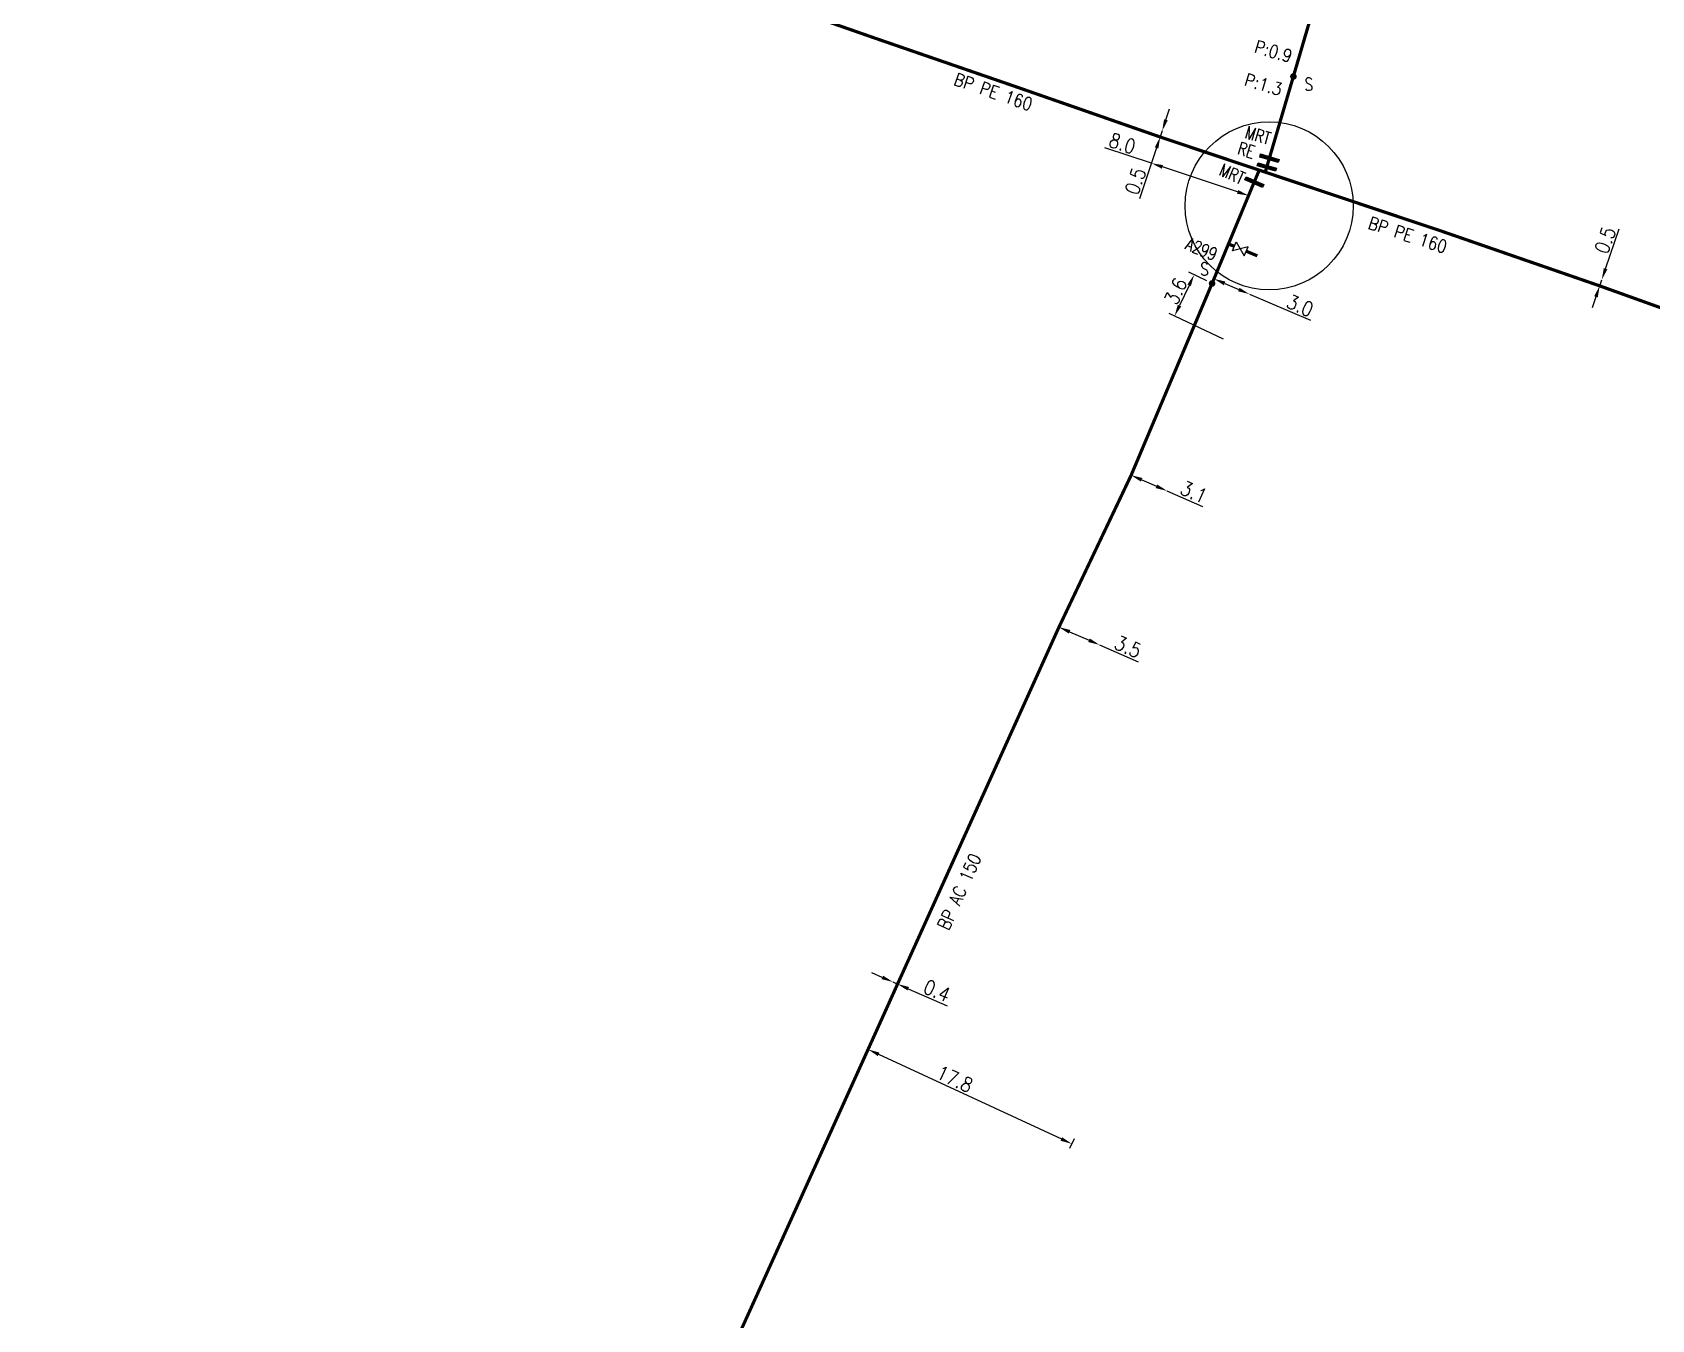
# Model space of a CAD drawing. Header units: millimetres. Extents: x 184998 to 186003, y 126995 to 128002.
# Drawn here: x 185749 to 185875, y 127233 to 127333.2 of the extents above; entities that cross this region are included whole.
import ezdxf
from ezdxf.enums import TextEntityAlignment as Align

# ---------------------------------------------------------------- set-up
doc = ezdxf.new("R2010")
doc.units = ezdxf.units.MM
doc.header["$PDMODE"] = 34
doc.linetypes.add('L_25_AP', pattern=[2000, 1000, 1000])
doc.linetypes.add('L_25_PE', pattern=[2000, 1000, 1000])
doc.layers.get('0').update_dxf_attribs({"linetype": 'CONTINUOUS'})
doc.layers.get('DEFPOINTS').update_dxf_attribs({"linetype": 'CONTINUOUS'})
for name, color, linetype in [('L_150', 1, 'CONTINUOUS'), ('L_300', 7, 'CONTINUOUS'), ('L_340', 7, 'CONTINUOUS'), ('L_900', 7, 'CONTINUOUS')]:
    doc.layers.add(name, color=color, linetype=linetype)
doc.styles.add('G_ROMANS', font='ROMANS.SHX', dxfattribs={"width": 0.75})
doc.styles.get("Standard").update_dxf_attribs({"font": 'romans.shx', "width": 0.85})
doc.dimstyles.get("Standard").update_dxf_attribs({"dimtxt": 1.5, "dimasz": 1.2, "dimexe": 0.625, "dimexo": 0.625, "dimgap": 0.25, "dimtad": 1, "dimdec": 1, "dimzin": 0, "dimdsep": 46, "dimtxsty": 'Standard', "dimcen": -0.5, "dimadec": 0, "dimazin": 0, "dimtfac": 1, "dimtdec": 1, "dimtmove": 0, "dimatfit": 3, "dimfxl": 0, "dimtolj": 1, "dimtzin": 0, "dimarcsym": 0})

# ---------------------------------------------------------------- blocks, each defined once
blk = doc.blocks.new('*D864')
at = {"layer": 'DEFPOINTS', "color": 0, "linetype": 'Continuous', "transparency": 16777216}
for p in [(185836.94, 127325.52), (185836.94, 127325.52), (185836.78, 127325.04)]:
    blk.add_point(p, dxfattribs=at)
at = {"layer": 'L_150', "color": 0, "linetype": 'Continuous', "lineweight": -2, "transparency": 16777216}
for p, q in [((185837.22, 127326.37), (185837.51, 127327.23)), ((185836.94, 127325.52), (185836.78, 127325.04)), ((185836.5, 127324.19), (185835.18, 127320.23))]:
    blk.add_line(p, q, dxfattribs=at)
at = {"layer": 'L_150', "color": 0, "linetype": 'Continuous', "transparency": 16777216}
for points in [[(185837.08, 127326.42), (185837.37, 127326.33), (185836.94, 127325.52)], [(185836.36, 127324.24), (185836.64, 127324.14), (185836.78, 127325.04)]]:
    blk.add_solid(points, dxfattribs=at)
at = {"layer": 'L_150', "color": 0, "linetype": 'Continuous', "transparency": 16777216, "insert": (185834.85, 127321.6), "char_height": 1.125, "attachment_point": 5, "rotation": 71.5998}
blk.add_mtext('\\A1;0.5', dxfattribs=at)
blk = doc.blocks.new('*D865')
at = {"layer": 'DEFPOINTS', "color": 0, "linetype": 'Continuous', "transparency": 16777216}
for p in [(185871.15, 127313.93), (185871.15, 127313.93), (185870.99, 127313.45)]:
    blk.add_point(p, dxfattribs=at)
at = {"layer": 'L_150', "color": 0, "linetype": 'Continuous', "lineweight": -2, "transparency": 16777216}
for p, q in [((185871.45, 127314.78), (185872.51, 127317.88)), ((185870.99, 127313.45), (185871.15, 127313.93)), ((185870.7, 127312.6), (185870.41, 127311.75))]:
    blk.add_line(p, q, dxfattribs=at)
at = {"layer": 'L_150', "color": 0, "linetype": 'Continuous', "transparency": 16777216}
for points in [[(185871.31, 127314.83), (185871.59, 127314.73), (185871.15, 127313.93)], [(185870.56, 127312.65), (185870.84, 127312.55), (185870.99, 127313.45)]]:
    blk.add_solid(points, dxfattribs=at)
at = {"layer": 'L_150', "color": 0, "linetype": 'Continuous', "transparency": 16777216, "insert": (185871.42, 127317), "char_height": 1.125, "attachment_point": 5, "rotation": 71.0058}
blk.add_mtext('\\A1;0.5', dxfattribs=at)
blk = doc.blocks.new('L_340_17')
at = {"linetype": 'Continuous'}
blk.add_hatch(color=0, dxfattribs=at).paths.add_polyline_path([(0.125, 0.75), (-0.125, 0.75), (-0.125, -0.75), (0.125, -0.75)])
at = {"color": 0, "linetype": 'Continuous'}
blk.add_lwpolyline([(-0.125, 0.75), (0.125, 0.75), (0.125, -0.75), (-0.125, -0.75)], close=True, dxfattribs=at)
at = {"color": 0, "linetype": 'Continuous', "width": 0.75}
for tag, height, flags, p in [('MRT', 1, 8, (0, 2.5)), ('DEF_LEG', 1.2, 3, (0, -5)), ('DEF_COUP', 1.2, 3, (0, -7.5)), ('DEF_TYPE', 1.2, 3, (0, -10))]:
    blk.add_attdef(tag, text='', height=height, dxfattribs=dict(at, flags=flags)).set_placement(p, align=Align.MIDDLE)
blk = doc.blocks.new('L_340_21')
at = {"linetype": 'Continuous'}
blk.add_hatch(color=0, dxfattribs=at).paths.add_polyline_path([(0.125, 0.75), (-0.125, 0.75), (-0.125, -0.75), (0.125, -0.75)])
at = {"color": 0, "linetype": 'Continuous'}
blk.add_lwpolyline([(-0.125, 0.75), (0.125, 0.75), (0.125, -0.75), (-0.125, -0.75)], close=True, dxfattribs=at)
at = {"color": 0, "linetype": 'Continuous', "width": 0.75}
for tag, height, flags, p in [('RE', 1, 8, (0, 2)), ('DEF_LEG', 1.2, 3, (0, -5)), ('DEF_COUP', 1.2, 3, (0, -7.5)), ('DEF_TYPE', 1.2, 3, (0, -10))]:
    blk.add_attdef(tag, text='', height=height, dxfattribs=dict(at, flags=flags)).set_placement(p, align=Align.MIDDLE)
blk = doc.blocks.new('*D779')
at = {"layer": 'DEFPOINTS', "color": 0, "linetype": 'Continuous', "ltscale": 0.5, "transparency": 16777216}
for p in [(185840.97, 127314), (185843.73, 127312.81), (185843.73, 127312.81)]:
    blk.add_point(p, dxfattribs=at)
at = {"layer": 'L_150', "color": 0, "linetype": 'Continuous', "lineweight": -2, "ltscale": 0.5, "transparency": 16777216}
for p, q in [((185841.8, 127313.64), (185842.9, 127313.17)), ((185843.73, 127312.81), (185848.47, 127310.77))]:
    blk.add_line(p, q, dxfattribs=at)
at = {"layer": 'L_150', "color": 0, "linetype": 'Continuous', "ltscale": 0.5, "transparency": 16777216}
for points in [[(185841.86, 127313.78), (185841.74, 127313.5), (185840.97, 127314)], [(185842.96, 127313.3), (185842.84, 127313.03), (185843.73, 127312.81)]]:
    blk.add_solid(points, dxfattribs=at)
at = {"layer": 'L_150', "color": 0, "linetype": 'Continuous', "ltscale": 0.5, "transparency": 16777216, "insert": (185847.67, 127311.92), "char_height": 1.125, "attachment_point": 5, "rotation": 336.6648}
blk.add_mtext('\\A1;3.0', dxfattribs=at)
blk = doc.blocks.new('*D782')
at = {"layer": 'DEFPOINTS', "color": 0, "linetype": 'Continuous', "ltscale": 0.5, "transparency": 16777216}
for p in [(185836.1, 127323), (185836.1, 127323), (185843.66, 127320.48)]:
    blk.add_point(p, dxfattribs=at)
at = {"layer": 'L_150', "color": 0, "linetype": 'Continuous', "lineweight": -2, "ltscale": 0.5, "transparency": 16777216}
for p, q in [((185836.1, 127323), (185832.48, 127324.2)), ((185842.81, 127320.76), (185836.95, 127322.71))]:
    blk.add_line(p, q, dxfattribs=at)
at = {"layer": 'L_150', "color": 0, "linetype": 'Continuous', "ltscale": 0.5, "transparency": 16777216}
for points in [[(185837, 127322.85), (185836.91, 127322.57), (185836.1, 127323)], [(185842.85, 127320.91), (185842.76, 127320.62), (185843.66, 127320.48)]]:
    blk.add_solid(points, dxfattribs=at)
at = {"layer": 'L_150', "color": 0, "linetype": 'Continuous', "ltscale": 0.5, "transparency": 16777216, "insert": (185833.84, 127324.54), "char_height": 1.125, "attachment_point": 5, "rotation": 341.5894}
blk.add_mtext('\\A1;8.0', dxfattribs=at)
blk = doc.blocks.new('L_300_05')
at = {"color": 0, "linetype": 'Continuous', "flags": 128}
blk.add_lwpolyline([(-0.5, 0.38), (0.5, -0.38), (0.5, 0.38), (-0.5, -0.38), (-0.5, 0.38)], dxfattribs=at)
at = {"color": 0, "linetype": 'Continuous', "width": 0.75}
blk.add_attdef('NUM', text='', height=1, dxfattribs=at).set_placement((0, 1.38), align=Align.MIDDLE_CENTER)
at = {"color": 0, "linetype": 'Continuous', "width": 0.75, "flags": 3}
for tag, p in [('DEF_LEG', (0, -5)), ('DEF_COUP', (0, -7.5)), ('DEF_TYPE', (0, -10))]:
    blk.add_attdef(tag, text='', height=1.2, dxfattribs=at).set_placement(p, align=Align.MIDDLE)
blk = doc.blocks.new('*D872')
at = {"layer": 'DEFPOINTS', "color": 0, "linetype": 'Continuous', "transparency": 16777216}
for p in [(185834.52, 127298.71), (185837.31, 127297.49), (185837.31, 127297.49)]:
    blk.add_point(p, dxfattribs=at)
at = {"layer": 'L_150', "color": 0, "linetype": 'Continuous', "lineweight": -2, "transparency": 16777216}
for p, q in [((185835.34, 127298.35), (185836.49, 127297.85)), ((185837.31, 127297.49), (185840.07, 127296.28))]:
    blk.add_line(p, q, dxfattribs=at)
at = {"layer": 'L_150', "color": 0, "linetype": 'Continuous', "transparency": 16777216}
for points in [[(185835.4, 127298.49), (185835.28, 127298.21), (185834.52, 127298.71)], [(185836.55, 127297.99), (185836.43, 127297.71), (185837.31, 127297.49)]]:
    blk.add_solid(points, dxfattribs=at)
at = {"layer": 'L_150', "color": 0, "linetype": 'Continuous', "transparency": 16777216, "insert": (185839.4, 127297.39), "char_height": 1.125, "attachment_point": 5, "rotation": 336.3584}
blk.add_mtext('\\A1;3.1', dxfattribs=at)
blk = doc.blocks.new('*D873')
at = {"layer": 'DEFPOINTS', "color": 0, "linetype": 'Continuous', "transparency": 16777216}
for p in [(185828.9, 127286.88), (185832.06, 127285.5), (185832.06, 127285.5)]:
    blk.add_point(p, dxfattribs=at)
at = {"layer": 'L_150', "color": 0, "linetype": 'Continuous', "lineweight": -2, "transparency": 16777216}
for p, q in [((185829.73, 127286.52), (185831.24, 127285.86)), ((185832.06, 127285.5), (185835.07, 127284.18))]:
    blk.add_line(p, q, dxfattribs=at)
at = {"layer": 'L_150', "color": 0, "linetype": 'Continuous', "transparency": 16777216}
for points in [[(185829.79, 127286.66), (185829.67, 127286.38), (185828.9, 127286.88)], [(185831.3, 127286), (185831.18, 127285.72), (185832.06, 127285.5)]]:
    blk.add_solid(points, dxfattribs=at)
at = {"layer": 'L_150', "color": 0, "linetype": 'Continuous', "transparency": 16777216, "insert": (185834.28, 127285.35), "char_height": 1.125, "attachment_point": 5, "rotation": 336.3593}
blk.add_mtext('\\A1;3.5', dxfattribs=at)
blk = doc.blocks.new('*D874')
at = {"layer": 'DEFPOINTS', "color": 0, "linetype": 'Continuous', "transparency": 16777216}
for p in [(185815.98, 127259.26), (185815.98, 127259.26), (185816.34, 127259.1)]:
    blk.add_point(p, dxfattribs=at)
at = {"layer": 'L_150', "color": 0, "linetype": 'Continuous', "lineweight": -2, "transparency": 16777216}
for p, q in [((185815.15, 127259.62), (185814.33, 127259.98)), ((185815.98, 127259.26), (185816.34, 127259.1)), ((185817.17, 127258.73), (185820.21, 127257.4))]:
    blk.add_line(p, q, dxfattribs=at)
at = {"layer": 'L_150', "color": 0, "linetype": 'Continuous', "transparency": 16777216}
for points in [[(185815.21, 127259.75), (185815.09, 127259.48), (185815.98, 127259.26)], [(185817.23, 127258.87), (185817.11, 127258.6), (185816.34, 127259.1)]]:
    blk.add_solid(points, dxfattribs=at)
at = {"layer": 'L_150', "color": 0, "linetype": 'Continuous', "transparency": 16777216, "insert": (185819.4, 127258.57), "char_height": 1.125, "attachment_point": 5, "rotation": 336.3593}
blk.add_mtext('\\A1;0.4', dxfattribs=at)
blk = doc.blocks.new('*D875')
at = {"layer": 'DEFPOINTS', "color": 0, "linetype": 'Continuous', "transparency": 16777216}
for p in [(185813.7, 127253.25), (185829.55, 127245.9), (185829.9, 127246.66)]:
    blk.add_point(p, dxfattribs=at)
at = {"layer": 'L_150', "color": 0, "linetype": 'Continuous', "lineweight": -2, "transparency": 16777216}
for p, q in [((185813.89, 127253.68), (185814.24, 127254.43)), ((185814.86, 127253.63), (185829.09, 127247.04)), ((185829.75, 127246.33), (185830.1, 127247.08))]:
    blk.add_line(p, q, dxfattribs=at)
at = {"layer": 'L_150', "color": 0, "linetype": 'Continuous', "transparency": 16777216}
for points in [[(185814.93, 127253.76), (185814.8, 127253.49), (185814.05, 127254.01)], [(185829.15, 127247.17), (185829.02, 127246.9), (185829.9, 127246.66)]]:
    blk.add_solid(points, dxfattribs=at)
at = {"layer": 'L_150', "color": 0, "linetype": 'Continuous', "transparency": 16777216, "insert": (185820.79, 127251.71), "char_height": 1.125, "attachment_point": 5, "rotation": 335.1367}
blk.add_mtext('\\A1;17.8', dxfattribs=at)
blk = doc.blocks.new('*D888')
at = {"layer": 'DEFPOINTS', "color": 0, "linetype": 'Continuous', "transparency": 16777216}
for p in [(185840.82, 127313.64), (185837.9, 127311.1), (185842.13, 127309.1)]:
    blk.add_point(p, dxfattribs=at)
at = {"layer": 'L_300', "color": 0, "linetype": 'Continuous', "lineweight": -2, "transparency": 16777216}
for p, q in [((185840.4, 127313.85), (185839, 127314.51)), ((185839.04, 127313.49), (185838.29, 127311.91)), ((185841.7, 127309.3), (185837.48, 127311.3))]:
    blk.add_line(p, q, dxfattribs=at)
at = {"layer": 'L_300', "color": 0, "linetype": 'Continuous', "transparency": 16777216}
for points in [[(185838.9, 127313.56), (185839.17, 127313.43), (185839.42, 127314.31)], [(185838.15, 127311.98), (185838.42, 127311.85), (185837.9, 127311.1)]]:
    blk.add_solid(points, dxfattribs=at)
at = {"layer": 'L_300', "color": 0, "linetype": 'Continuous', "transparency": 16777216, "insert": (185837.99, 127313.03), "char_height": 1.125, "attachment_point": 5, "rotation": 64.6453}
blk.add_mtext('\\A1;3.6', dxfattribs=at)
blk = doc.blocks.new('L_300_11')
at = {"color": 0, "linetype": 'Continuous', "const_width": 0.248, "flags": 128}
blk.add_lwpolyline([(-0.13, 0, 1), (0.13, 0, 1)], format="xyb", close=True, dxfattribs=at)
at = {"linetype": 'Continuous', "style": 'G_ROMANS', "width": 0.75}
blk.add_attdef('S', text='', height=1, dxfattribs=at).set_placement((0, 1.35), align=Align.MIDDLE_CENTER)
at = {"color": 0, "linetype": 'Continuous', "width": 0.75, "flags": 3}
for tag, p in [('DEF_LEG', (0, -5)), ('DEF_COUP', (0, -7.5)), ('DEF_TYPE', (0, -10))]:
    blk.add_attdef(tag, text='', height=1.2, dxfattribs=at).set_placement(p, align=Align.MIDDLE)

msp = doc.modelspace()

# ---------------------------------------------------------------- linework, layer by layer
at = {"layer": 'L_150', "linetype": 'L_25_PE', "const_width": 0.25}
for points in [[(185999.94, 127269.14), (185996.04, 127270.41), (185986.83, 127273.4), (185976.42, 127277.19), (185963.29, 127281.7), (185956.91, 127283.94), (185943.25, 127288.34), (185937.72, 127290.8), (185935.18, 127291.44), (185928.36, 127293.8), (185911.2, 127299.38), (185905.11, 127301.36), (185898.85, 127303.63), (185891.1, 127306.32), (185881.44, 127309.56), (185877.93, 127310.96), (185870.99, 127313.45), (185858.71, 127317.7), (185836.78, 127325.04), (185825.33, 127329.03), (185814.48, 127332.77), (185798.51, 127338.35)], [(185842.54, 127316.53), (185842.11, 127316.71)], [(185844.34, 127315.79), (185843.47, 127316.15)]]:
    msp.add_lwpolyline(points, dxfattribs=at)
at = {"layer": 'L_150', "linetype": 'L_25_AP', "const_width": 0.25}
for points in [[(185844.96, 127322.3), (185849.76, 127338.65)], [(185743.05, 127097.71), (185757.63, 127129.76), (185760.95, 127136.96), (185762.65, 127140.58), (185767.59, 127151.35), (185772.28, 127161.73), (185777.05, 127172.27), (185781.54, 127182.2), (185780.83, 127183.29), (185784.67, 127191.79), (185785.33, 127193.25), (185786.93, 127194.09), (185792.36, 127206.09), (185813.7, 127253.25), (185816.34, 127259.1), (185828.9, 127286.88), (185834.52, 127298.71), (185840.82, 127313.64), (185840.97, 127314), (185843.66, 127320.48), (185844.49, 127322.46)]]:
    msp.add_lwpolyline(points, dxfattribs=at)
at = {"layer": 'L_900', "linetype": 'Continuous'}
msp.add_circle((185845.26, 127319.68), 6.54, dxfattribs=at)

# ---------------------------------------------------------------- block references
at = {"layer": 'L_300'}
ref = msp.add_blockref('L_300_11', (185847.15, 127329.75), dxfattribs=dict(at, rotation=243.4180642749257))
ref.add_attrib('S', 'S', dxfattribs={"layer": '0', "linetype": 'Continuous', "height": 1, "style": 'G_ROMANS', "width": 0.75}).set_placement((185848.35, 127329.15), align=Align.MIDDLE_CENTER)
ref = msp.add_blockref('L_300_05', (185843.01, 127316.34), dxfattribs=dict(at, rotation=337.5276468796743))
ref.add_attrib('NUM', 'A299', dxfattribs={"layer": '0', "color": 0, "linetype": 'Continuous', "height": 1, "rotation": 337.5276, "width": 0.75}).set_placement((185839.99, 127316.32), align=Align.MIDDLE_CENTER)
ref = msp.add_blockref('L_300_11', (185840.82, 127313.64), dxfattribs=dict(at, rotation=22.72905554373591))
ref.add_attrib('S', 'S', dxfattribs={"layer": '0', "linetype": 'Continuous', "height": 1, "style": 'G_ROMANS', "width": 0.75}).set_placement((185840.23, 127314.76), align=Align.MIDDLE_CENTER)
at = {"layer": 'L_340'}
ref = msp.add_blockref('L_340_17', (185845.28, 127323.39), dxfattribs=dict(at, rotation=73.75003171393571))
ref.add_attrib('MRT', 'MRT', dxfattribs={"layer": '0', "color": 0, "linetype": 'Continuous', "height": 1, "rotation": 343.75, "style": 'G_ROMANS', "width": 0.75, "flags": 8}).set_placement((185844.39, 127325.16), align=Align.MIDDLE)
ref = msp.add_blockref('L_340_21', (185845.08, 127322.71), dxfattribs=dict(at, rotation=253.7500317134063))
ref.add_attrib('RE', 'RE', dxfattribs={"layer": '0', "color": 0, "linetype": 'Continuous', "height": 1, "rotation": 343.75, "style": 'G_ROMANS', "width": 0.75, "flags": 8}).set_placement((185843.49, 127324.02), align=Align.MIDDLE)
ref = msp.add_blockref('L_340_17', (185844.1, 127321.52), dxfattribs=dict(at, rotation=66.53385749927814))
ref.add_attrib('MRT', 'MRT', dxfattribs={"layer": '0', "color": 0, "linetype": 'Continuous', "height": 1, "rotation": 336.5339, "style": 'G_ROMANS', "width": 0.75, "flags": 8}).set_placement((185842.37, 127322.15), align=Align.MIDDLE)

# ---------------------------------------------------------------- texts
at = {"layer": 'L_150', "linetype": 'L_25_PE', "width": 0.85}
for rotation, p in [(340.9019, (185823.79, 127328.56)), (341.9463, (185856.05, 127317.42))]:
    msp.add_text('BP PE 160', height=1, rotation=rotation, dxfattribs=at).set_placement(p, align=Align.MIDDLE)
at = {"layer": 'L_150', "linetype": 'Continuous', "width": 0.85}
msp.add_text('BP AC 150', height=1, rotation=65.674, dxfattribs=at).set_placement((185821.15, 127266.29), align=Align.MIDDLE)
at = {"layer": 'L_150', "linetype": 'Continuous', "char_height": 1, "attachment_point": 6, "rotation": 343.6705}
for s, insert in [('P:0.9', (185847.01, 127331.29)), ('P:1.3', (185846.23, 127328.71))]:
    msp.add_mtext(s, dxfattribs=dict(at, insert=insert))

# ---------------------------------------------------------------- dimensions: what is measured, and where the dimension line sits
at = {"layer": 'L_150', "linetype": 'Continuous'}
for base, p1, p2, angle, picture, middle, dimtype in [((185836.94, 127325.52), (185836.78, 127325.04), (185836.94, 127325.52), 71.5998, '*D864', (185835.56, 127321.36), 161), ((185871.15, 127313.93), (185870.99, 127313.45), (185871.15, 127313.93), 71.0058, '*D865', (185872.13, 127316.75), 161), ((185837.3122, 127297.488), (185834.5181806, 127298.71109264), (185837.3122, 127297.488), 156.35841747, '*D872', (185839.10099404, 127296.7049486), 160), ((185832.0632, 127285.4968), (185828.9027, 127286.8802), (185832.0632, 127285.4968), 156.3593, '*D873', (185833.9771, 127284.659), 160), ((185815.98, 127259.26), (185816.34, 127259.1), (185815.98, 127259.26), 336.3593, '*D874', (185819.1, 127257.89), 160)]:
    dim = msp.add_linear_dim(base=base, p1=p1, p2=p2, angle=angle, dimstyle='Standard', override={"dimscale": 0.75}, dxfattribs=at)
    dim.commit()
    dim.dimension.update_dxf_attribs({"geometry": picture, "text_midpoint": middle, "dimtype": dimtype})
at = {"layer": 'L_150', "linetype": 'Continuous', "ltscale": 0.5}
for base, p1, p2, angle, picture, middle in [((185836.1, 127323), (185843.66, 127320.48), (185836.1, 127323), 341.5894, '*D782', (185833.6, 127323.83)), ((185843.73, 127312.81), (185840.97, 127314), (185843.73, 127312.81), 156.6648, '*D779', (185847.38, 127311.24))]:
    dim = msp.add_linear_dim(base=base, p1=p1, p2=p2, angle=angle, dimstyle='Standard', override={"dimscale": 0.75}, dxfattribs=at)
    dim.commit()
    dim.dimension.update_dxf_attribs({"geometry": picture, "text_midpoint": middle, "dimtype": 160})
at = {"layer": 'L_150', "linetype": 'Continuous'}
dim = msp.add_linear_dim(base=(185829.9, 127246.66), p1=(185813.7, 127253.25), p2=(185829.55, 127245.9), angle=155.1367, text='17.8', dimstyle='Standard', override={"dimscale": 0.75}, dxfattribs=at)
dim.commit()
dim.dimension.update_dxf_attribs({"geometry": '*D875', "text_midpoint": (185820.47, 127251.03), "dimtype": 160})
at = {"layer": 'L_300', "linetype": 'Continuous'}
dim = msp.add_linear_dim(base=(185837.9034, 127311.1), p1=(185840.8238, 127313.6445), p2=(185842.1268, 127309.0987), angle=64.6453, dimstyle='Standard', override={"dimscale": 0.75}, dxfattribs=at)
dim.commit()
dim.dimension.update_dxf_attribs({"geometry": '*D888', "text_midpoint": (185838.6635, 127312.704), "dimtype": 160})

doc.saveas('drawing.dxf')
